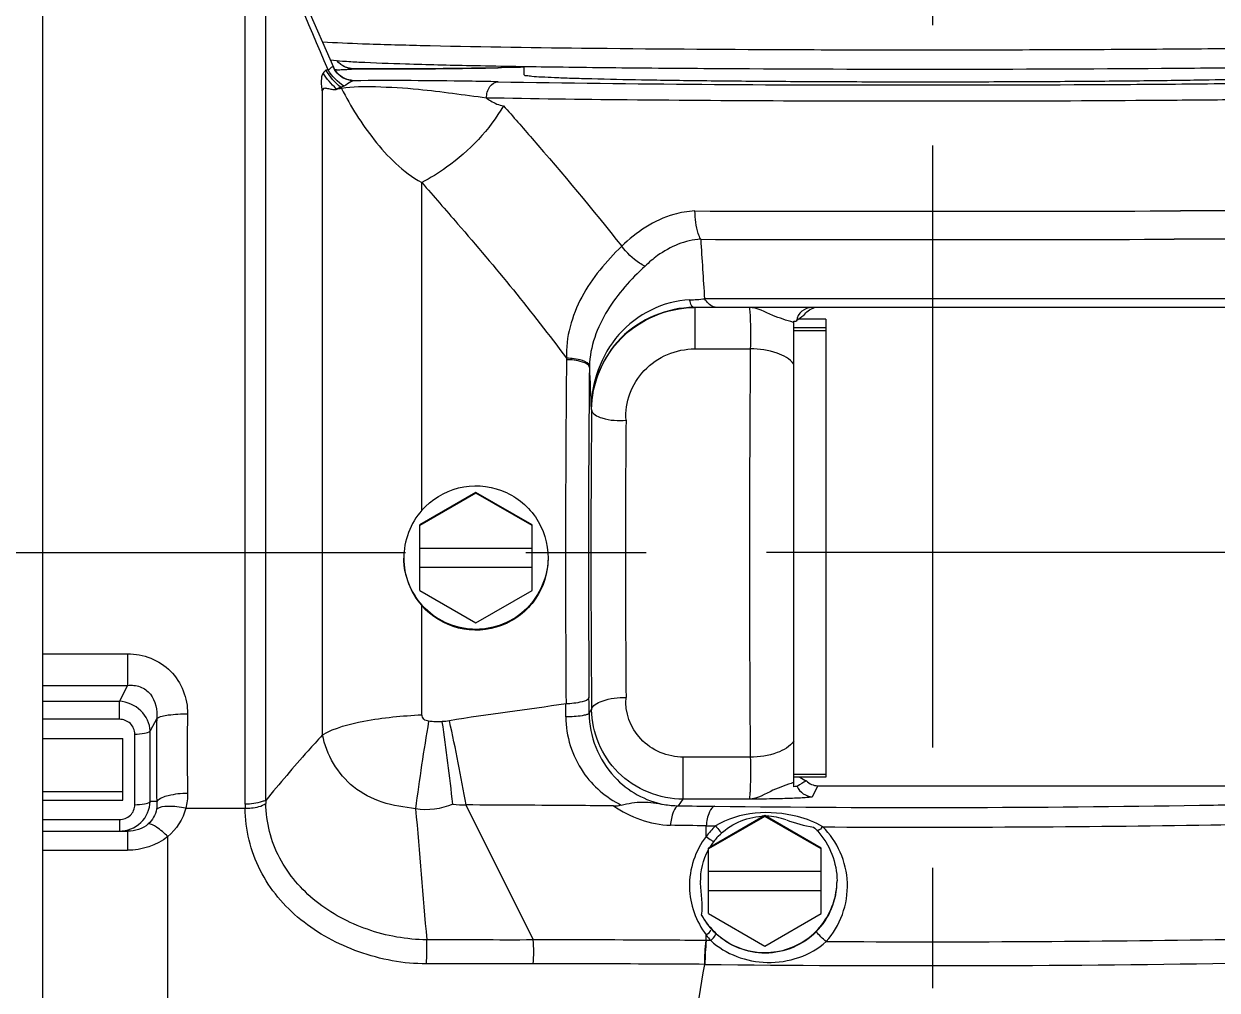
# Model space of a CAD drawing. Header units: millimetres. Extents: x 5828 to 6704, y 123 to 421.
# Drawn here: x 6375.774 to 6379.491, y 301.168 to 304.178 of the extents above; entities that cross this region are included whole.
import ezdxf

# ---------------------------------------------------------------- set-up
doc = ezdxf.new("R2010")
doc.units = ezdxf.units.MM
doc.linetypes.add('CENTER', pattern=[0.6, 0.375, -0.075, 0.075, -0.075])
doc.layers.add('中心线', color=7, linetype='Continuous')
doc.layers.add('外形图', color=7, linetype='Continuous')

msp = doc.modelspace()

# ---------------------------------------------------------------- linework, layer by layer
at = {"layer": '中心线', "linetype": 'CENTER', "ltscale": 5}
for p, q in [((6378.6045, 306.7988), (6378.6045, 298.2408)), ((6372.0871, 302.5292), (6422.6313, 302.5511))]:
    msp.add_line(p, q, dxfattribs=at)
at = {"layer": '外形图', "linetype": 'ByBlock'}
for p, q in [((6375.832, 304.8696), (6375.832, 300.2196)), ((6376.4631, 301.7473), (6376.4631, 304.5158)), ((6376.5273, 301.7591), (6376.5273, 304.4828)), ((6376.7543, 304.0571), (6376.7487, 304.0635)), ((6376.7608, 304.0517), (6376.7543, 304.0571)), ((6376.7629, 304.0501), (6376.7608, 304.0517)), ((6376.7702, 304.0456), (6376.7629, 304.0501)), ((6377.332, 304.0193), (6377.332, 304.0453)), ((6376.7393, 304.0422), (6376.7386, 304.0419)), ((6376.7569, 304.0341), (6376.7426, 304.0336)), ((6376.7654, 304.0118), (6376.7574, 304.0178)), ((6376.8006, 304.0381), (6376.7937, 304.0386)), ((6376.8006, 304.0381), (6376.8011, 304.0381)), ((6376.8535, 304.0377), (6376.8006, 304.0381)), ((6376.8011, 304.0381), (6376.8081, 304.038)), ((6377.2514, 304.0412), (6377.2505, 304.0411)), ((6377.2505, 304.0411), (6377.2514, 304.0411)), ((6377.2505, 304.0411), (6377.2514, 304.0411)), ((6376.7445, 303.9729), (6376.7439, 303.9728)), ((6376.7448, 303.973), (6376.7445, 303.9729)), ((6376.7473, 303.9756), (6376.7469, 303.976)), ((6376.7605, 303.9803), (6376.7479, 303.9745)), ((6376.7631, 303.9761), (6376.7605, 303.9803)), ((6376.8011, 304.0006), (6376.7943, 304.0009)), ((6376.7029, 303.9642), (6376.7029, 301.9622)), ((6377.0132, 302.6627), (6377.0132, 303.6835)), ((6379.2444, 303.3215), (6377.8943, 303.3215)), ((6380.142, 303.3223), (6379.2444, 303.3215)), ((6380.0589, 303.2944), (6377.8609, 303.2944)), ((6377.8636, 303.2944), (6377.8636, 303.1655)), ((6378.172, 301.8015), (6378.172, 303.2515)), ((6378.272, 303.231), (6378.172, 303.231)), ((6378.272, 303.2579), (6378.1873, 303.2579)), ((6378.272, 303.2579), (6378.272, 301.8312)), ((6378.272, 303.2221), (6378.172, 303.2221)), ((6377.8636, 303.1655), (6378.0367, 303.1655)), ((6377.4639, 303.1362), (6377.4639, 303.1317)), ((6377.5355, 303.1113), (6377.5355, 303.1078)), ((6377.5422, 302.9763), (6377.5411, 302.9763)), ((6377.182, 302.7182), (6377.007, 302.6172)), ((6377.182, 302.7161), (6377.007, 302.615)), ((6377.182, 302.7182), (6377.182, 302.7161)), ((6377.357, 302.6172), (6377.182, 302.7182)), ((6377.357, 302.615), (6377.182, 302.7161)), ((6377.007, 302.413), (6377.007, 302.6172)), ((6377.357, 302.413), (6377.357, 302.6172)), ((6377.357, 302.544), (6377.007, 302.544)), ((6377.007, 302.4853), (6377.357, 302.4853)), ((6377.357, 302.484), (6377.007, 302.484)), ((6377.007, 302.413), (6377.182, 302.312)), ((6377.182, 302.312), (6377.357, 302.413)), ((6377.0132, 302.0258), (6377.0132, 302.3652)), ((6375.832, 302.2158), (6376.0968, 302.2158)), ((6376.0968, 302.2158), (6376.0968, 302.1169)), ((6375.832, 302.1169), (6376.0968, 302.1169)), ((6376.0968, 302.1169), (6376.0712, 302.0677)), ((6375.832, 302.0677), (6376.0712, 302.0677)), ((6376.0712, 302.0115), (6376.0712, 302.0677)), ((6377.5344, 302.0307), (6377.5424, 302.0414)), ((6376.0712, 302.0115), (6375.832, 302.0115)), ((6376.1874, 302.0138), (6376.1674, 301.9753)), ((6376.1193, 301.7456), (6376.1193, 301.9653)), ((6376.1674, 301.7556), (6376.1674, 301.9753)), ((6376.7042, 301.9633), (6376.7029, 301.9622)), ((6375.832, 301.9516), (6376.082, 301.9516)), ((6376.082, 301.7593), (6376.082, 301.9516)), ((6377.8281, 301.7624), (6377.8281, 301.8936)), ((6378.0366, 301.8936), (6377.8281, 301.8936)), ((6378.272, 301.8394), (6378.172, 301.8394)), ((6378.272, 301.8312), (6378.172, 301.8312)), ((6375.832, 301.7869), (6376.082, 301.7869)), ((6378.247, 301.8047), (6378.2297, 301.7702)), ((6378.247, 301.8047), (6380.5203, 301.8047)), ((6375.832, 301.7593), (6376.082, 301.7593)), ((6376.1875, 301.7556), (6376.1674, 301.7556)), ((6377.151, 301.7448), (6377.3601, 301.3242)), ((6377.8129, 301.7421), (6377.8281, 301.7624)), ((6378.0332, 301.7624), (6377.8281, 301.7624)), ((6376.2782, 301.7343), (6376.463, 301.7343)), ((6378.082, 301.7114), (6377.907, 301.6104)), ((6378.082, 301.7092), (6377.907, 301.6082)), ((6378.082, 301.7114), (6378.082, 301.7092)), ((6378.257, 301.6104), (6378.082, 301.7114)), ((6378.257, 301.6082), (6378.082, 301.7092)), ((6375.832, 301.6994), (6376.0712, 301.6994)), ((6376.0712, 301.6994), (6376.0712, 301.6632)), ((6377.899, 301.6465), (6377.8992, 301.6797)), ((6377.8992, 301.6797), (6377.9282, 301.6793)), ((6375.832, 301.6632), (6376.0968, 301.6632)), ((6376.0968, 301.6632), (6376.0968, 301.6037)), ((6376.222, 300.3831), (6376.2219, 301.6463)), ((6375.832, 301.6037), (6376.0968, 301.6037)), ((6377.907, 301.4062), (6377.907, 301.6104)), ((6378.257, 301.4062), (6378.257, 301.6104)), ((6378.257, 301.5372), (6377.907, 301.5372)), ((6377.8822, 301.5012), (6377.8821, 301.5036)), ((6377.907, 301.4785), (6378.257, 301.4785)), ((6378.257, 301.4772), (6377.907, 301.4772)), ((6377.907, 301.4062), (6378.082, 301.3051)), ((6378.082, 301.3051), (6378.257, 301.4062)), ((6377.8995, 301.3224), (6377.8993, 301.3396)), ((6377.8995, 301.3224), (6377.8979, 301.3224)), ((6377.9135, 301.3222), (6377.8995, 301.3224)), ((6377.8952, 301.2481), (6377.8936, 301.2481))]:
    msp.add_line(p, q, dxfattribs=at)
for points in [[(6376.7393, 304.0422), (6376.6557, 304.2329), (6376.5633, 304.4399), (6376.5137, 304.5497)], [(6376.7937, 304.0386), (6376.7829, 304.0407), (6376.7729, 304.0444), (6376.7657, 304.0484)], [(6376.7832, 304.0405), (6376.7776, 304.0423), (6376.7702, 304.0456)], [(6376.7574, 304.0178), (6376.7496, 304.0256), (6376.7425, 304.0358), (6376.7393, 304.0422)], [(6376.7943, 304.0009), (6376.7868, 304.0021), (6376.7762, 304.0054), (6376.7667, 304.01), (6376.7586, 304.0155), (6376.7539, 304.0197)], [(6376.7891, 304.0027), (6376.7892, 304.0027), (6376.7883, 304.0028), (6376.7857, 304.0033), (6376.7807, 304.0047), (6376.7735, 304.0074), (6376.7654, 304.0118)], [(6377.2505, 304.0411), (6377.1685, 304.0397), (6377.1248, 304.0391), (6377.0803, 304.0385), (6377.0349, 304.0381), (6376.9888, 304.0378), (6376.9425, 304.0376), (6376.897, 304.0376), (6376.8535, 304.0377)]]:
    msp.add_lwpolyline(points, dxfattribs=at)
for centre, radius, start, end in [((6350.6618, 292.9945), 28.302, 22.96058, 23.94887), ((6376.7574, 304.0901), 0.056, 254.6492, 269.4685), ((6376.801, 304.1058), 0.0677, 254.767, 259.5887), ((6376.801, 304.1062), 0.0681, 259.5867, 269.6156), ((6376.801, 304.1054), 0.0673, 269.633, 270.0648), ((6376.6841, 334.1118), 30.0761, 270.93267, 271.07905), ((6377.9363, 267.0803), 36.9672, 90.93896, 91.06157), ((6377.9344, 267.2346), 36.8129, 90.94102, 91.06308), ((6376.1335, 305.3068), 1.4672, 294.626, 294.7778), ((6376.9356, 304.1815), 0.279, 227.5528, 227.8389), ((6376.7667, 303.689), 0.3147, 85.75, 86.0499), ((6376.7757, 303.8073), 0.1961, 84.7062, 85.8057), ((6378.581, 836.1241), 532.5296, 269.922886, 270.085589), ((6378.5811, 874.232), 570.7257, 269.929835, 270.077863), ((6400.9505, 304.9178), 23.1114, 183.50052, 183.96055), ((6377.8251, 303.9177), 0.6002, 272.1555, 276.6195), ((6377.8636, 302.9779), 0.3166, 90.0001, 90.4849), ((6378.2298, 303.2444), 0.05, 90.0091, 170.9468), ((6378.247, 303.2442), 0.0503, 90.0363, 104.971), ((6378.1191, 303.0714), 0.1842, 73.3261, 73.5656), ((6455.26, 302.5245), 77.2259, 179.524405, 180.468069), ((6443.6858, 302.5143), 66.2247, 179.465832, 180.393301), ((6439.8043, 302.5155), 62.2717, 179.455016, 180.401267), ((6429.03, 302.5217), 51.4898, 179.49407, 180.53445), ((6423.3745, 302.5234), 45.7269, 179.47378, 180.55589), ((6361.9884, 301.9768), 15.5461, 0.19881, 0.37798), ((6360.3799, 302.2599), 17.0838, 359.1925, 359.32834), ((6383.9882, 301.8888), 7.8018, 179.08171, 180.97797), ((6383.4684, 301.9103), 7.1859, 179.05384, 181.03166), ((6383.47, 300.9042), 6.5289, 170.28846, 172.7082), ((6369.3198, 300.8816), 7.8382, 6.34218, 8.23151), ((6372.1696, 300.8988), 5.0528, 9.6393, 12.6688), ((6378.3052, 301.6339), 0.2082, 116.8114, 125.9315), ((6378.3053, 302.0056), 0.2084, 236.8296, 243.1754), ((6376.8924, 301.7383), 0.4294, 178.804, 180.5368), ((6376.9221, 301.7564), 0.3949, 179.6128, 181.0115), ((6377.1531, 302.096), 0.3512, 262.9471, 269.6555), ((6377.8165, 302.0184), 0.2763, 259.9176, 269.2491), ((6378.5779, 354.8834), 53.1466, 269.29789, 270.92503), ((6378.082, 301.5101), 0.1997, 91.0649, 92.6946), ((6378.0817, 301.5085), 0.2013, 70.4859, 88.6712), ((6377.1577, 254.3291), 47.3564, 89.1028, 89.2374), ((6378.0996, 301.4977), 0.2497, 133.3413, 143.4163), ((6378.5765, 357.3124), 55.6369, 269.6765, 270.9219), ((6378.0823, 301.5095), 0.2004, 138.1751, 148.3604), ((6378.0816, 301.5101), 0.1995, 136.4622, 138.1668), ((6378.0815, 301.5101), 0.1994, 148.3721, 149.0638), ((6378.0807, 301.5082), 0.2263, 315.4367, 0.0777), ((6378.0862, 301.5112), 0.2294, 208.7784, 222.277), ((6374.9395, 301.308), 2.0894, 358.4083, 0.4648), ((6378.6327, 301.2415), 0.7391, 173.7136, 179.4848), ((6378.6763, 301.2428), 0.7809, 174.1504, 179.6119), ((6378.5917, 359.3515), 58.033, 269.685218, 270.920302), ((6582.2877, 268.0213), 207.0772, 170.766631, 171.001434), ((6378.5804, 360.9515), 59.7074, 269.342534, 270.91027)]:
    msp.add_arc(centre, radius, start, end, dxfattribs=at)
for points, knots in [([(6376.7042, 304.1219), (6376.7455, 304.1193), (6376.8469, 304.1152), (6377.1159, 304.1078), (6377.5563, 304.1014), (6378.0518, 304.0979), (6378.4955, 304.0969), (6378.8397, 304.0972), (6379.1757, 304.0985), (6379.4928, 304.1008), (6379.7405, 304.1036), (6379.9217, 304.1063), (6380.0423, 304.1085), (6380.1513, 304.1108), (6380.2477, 304.1133), (6380.3308, 304.1159), (6380.4, 304.1186), (6380.4487, 304.1211), (6380.4802, 304.1232), (6380.4983, 304.1246), (6380.5124, 304.1261), (6380.523, 304.1275), (6380.529, 304.1289), (6380.5327, 304.1299), (6380.5331, 304.1309)], [0, 0, 0, 0, 0.032435, 0.079438, 0.210769, 0.377417, 0.467511, 0.558331, 0.646984, 0.73065, 0.806663, 0.841032, 0.872605, 0.901129, 0.926377, 0.948149, 0.966271, 0.980602, 0.98631, 0.991031, 0.994757, 0.997486, 0.999219, 1, 1, 1, 1]), ([(6376.7291, 304.0655), (6376.7415, 304.064), (6376.7709, 304.0616), (6376.8488, 304.0571), (6376.9816, 304.0525), (6377.1814, 304.0477), (6377.4305, 304.0436), (6377.7202, 304.0404), (6378.1574, 304.0373), (6378.7215, 304.0363), (6379.2772, 304.0387), (6379.6879, 304.043), (6379.9114, 304.0464), (6380.0682, 304.0497), (6380.1667, 304.0522), (6380.2514, 304.0549), (6380.3217, 304.0577), (6380.3775, 304.0606), (6380.4154, 304.0633), (6380.4404, 304.0661), (6380.4615, 304.0696), (6380.4868, 304.0783), (6380.5145, 304.0985), (6380.5281, 304.1187), (6380.5331, 304.1309)], [0, 0, 0, 0, 0.009818, 0.023083, 0.061106, 0.113848, 0.179628, 0.256169, 0.340777, 0.522033, 0.697916, 0.775992, 0.843728, 0.872964, 0.898771, 0.92094, 0.939318, 0.953844, 0.964703, 0.969072, 0.97352, 0.981503, 0.989738, 1, 1, 1, 1]), ([(6376.7057, 304.0244), (6376.7009, 304.018), (6376.6995, 303.9959), (6376.701, 303.9763), (6376.7029, 303.9642)], [0, 0, 0, 0, 0.395737, 1, 1, 1, 1]), ([(6376.7216, 304.035), (6376.7205, 304.0346), (6376.7184, 304.0338), (6376.716, 304.0338), (6376.7149, 304.034)], [0, 0, 0, 0, 0.500726, 1, 1, 1, 1]), ([(6376.7386, 304.0419), (6376.7377, 304.0429), (6376.7348, 304.0445), (6376.7323, 304.0425), (6376.7312, 304.0416)], [0, 0, 0, 0, 0.484631, 1, 1, 1, 1]), ([(6376.7843, 304.0354), (6376.7824, 304.0353), (6376.7733, 304.0348), (6376.7641, 304.0344), (6376.7569, 304.0341)], [0, 0, 0, 0, 0.210022, 1, 1, 1, 1]), ([(6376.7937, 304.0361), (6376.7923, 304.036), (6376.7892, 304.0357), (6376.7861, 304.0355), (6376.7843, 304.0354)], [0, 0, 0, 0, 0.448365, 1, 1, 1, 1]), ([(6376.8005, 304.0371), (6376.7997, 304.0369), (6376.7975, 304.0365), (6376.7952, 304.0362), (6376.7937, 304.0361)], [0, 0, 0, 0, 0.370484, 1, 1, 1, 1]), ([(6376.8011, 304.0381), (6376.8013, 304.038), (6376.802, 304.0374), (6376.8009, 304.0372), (6376.8005, 304.0371)], [0, 0, 0, 0, 0.377105, 1, 1, 1, 1]), ([(6376.8081, 304.038), (6376.8404, 304.0377), (6376.9623, 304.0372), (6377.0842, 304.0383), (6377.1737, 304.0398)], [0, 0, 0, 0, 0.265116, 1, 1, 1, 1]), ([(6377.2514, 303.9975), (6377.6743, 303.9897), (6378.3309, 303.9865), (6379.0943, 303.9882), (6379.5292, 303.9919), (6379.8093, 303.9955), (6380.015, 303.9994), (6380.1536, 304.003), (6380.2356, 304.0058), (6380.3018, 304.0084), (6380.3515, 304.0117), (6380.3825, 304.0133), (6380.3986, 304.0167), (6380.4045, 304.0168), (6380.4079, 304.0203), (6380.4014, 304.0218), (6380.3954, 304.0231), (6380.3827, 304.0246), (6380.3669, 304.026), (6380.3367, 304.0282), (6380.2889, 304.0307), (6380.2191, 304.0335), (6380.0956, 304.0374), (6379.9954, 304.0396), (6379.9237, 304.0409)], [0, 0, 0, 0, 0.348487, 0.540945, 0.628925, 0.706842, 0.771719, 0.798473, 0.821083, 0.839335, 0.853058, 0.862126, 0.864895, 0.866492, 0.867038, 0.868, 0.870103, 0.873383, 0.877841, 0.88347, 0.898188, 0.917403, 0.940932, 1, 1, 1, 1]), ([(6377.332, 304.0193), (6377.332, 304.0172), (6377.3443, 304.0174), (6377.3583, 304.014), (6377.3903, 304.013), (6377.4305, 304.0106), (6377.4832, 304.0089), (6377.5733, 304.0063), (6377.7094, 304.0035), (6377.8964, 304.0009), (6378.1097, 303.999), (6378.3412, 303.9978), (6378.582, 303.9974), (6378.8227, 303.9978), (6379.0542, 303.999), (6379.2676, 304.0009), (6379.4545, 304.0035), (6379.5906, 304.0063), (6379.6807, 304.0089), (6379.7334, 304.0106), (6379.7736, 304.013), (6379.8056, 304.014), (6379.8196, 304.0174), (6379.832, 304.0172), (6379.832, 304.0193)], [0, 0, 0, 0, 0.002554, 0.009799, 0.021743, 0.038283, 0.059264, 0.084486, 0.146644, 0.222375, 0.308771, 0.402513, 0.5, 0.597487, 0.691229, 0.777625, 0.853356, 0.915514, 0.940736, 0.961717, 0.978257, 0.990201, 0.997446, 1, 1, 1, 1]), ([(6376.7439, 303.9728), (6376.7395, 303.9721), (6376.7303, 303.9734), (6376.7192, 303.9764), (6376.705, 303.9785), (6376.7029, 303.9684), (6376.7029, 303.9642)], [0, 0, 0, 0, 0.269767, 0.535238, 0.744294, 1, 1, 1, 1]), ([(6377.215, 303.9469), (6377.1445, 303.9554), (6377.0296, 303.9733), (6376.8788, 303.9821), (6376.7979, 303.9822), (6376.7631, 303.9761)], [0, 0, 0, 0, 0.469614, 0.766595, 1, 1, 1, 1]), ([(6376.7631, 303.9761), (6376.792, 303.9202), (6376.8608, 303.8106), (6376.9549, 303.7156), (6377.0132, 303.6835)], [0, 0, 0, 0, 0.485843, 1, 1, 1, 1]), ([(6376.8011, 304.0006), (6376.7997, 304.0005), (6376.7967, 303.9998), (6376.794, 303.9985), (6376.7926, 303.9977)], [0, 0, 0, 0, 0.469409, 1, 1, 1, 1]), ([(6376.7937, 304.0026), (6376.796, 304.0024), (6376.7981, 304.0041), (6376.8014, 304.0007), (6376.8011, 304.0006)], [0, 0, 0, 0, 0.854325, 1, 1, 1, 1]), ([(6377.2514, 303.9975), (6377.2204, 303.9981), (6377.0703, 304.0008), (6376.9202, 304.0018), (6376.8011, 304.0006)], [0, 0, 0, 0, 0.206621, 1, 1, 1, 1]), ([(6377.215, 303.9469), (6377.215, 303.9593), (6377.2201, 303.9825), (6377.2415, 303.9974), (6377.2514, 303.9975)], [0, 0, 0, 0, 0.554064, 1, 1, 1, 1]), ([(6380.457, 303.9693), (6380.457, 303.9674), (6380.4466, 303.9665), (6380.4339, 303.9636), (6380.4063, 303.9618), (6380.371, 303.9594), (6380.3247, 303.9572), (6380.2444, 303.954), (6380.1212, 303.9505), (6379.9486, 303.9468), (6379.7455, 303.9435), (6379.5167, 303.9408), (6379.1749, 303.938), (6378.7246, 303.9363), (6378.1848, 303.9369), (6377.6802, 303.9401), (6377.3609, 303.9442), (6377.215, 303.9469)], [0, 0, 0, 0, 0.001776, 0.00665, 0.014683, 0.025843, 0.040071, 0.057292, 0.100314, 0.153958, 0.217035, 0.288143, 0.365703, 0.53318, 0.704663, 0.864993, 1, 1, 1, 1]), ([(6377.215, 303.9469), (6377.2192, 303.9438), (6377.2352, 303.933), (6377.2537, 303.9242), (6377.2678, 303.923)], [0, 0, 0, 0, 0.270499, 1, 1, 1, 1]), ([(6377.2678, 303.923), (6377.2244, 303.8475), (6377.1399, 303.7593), (6377.0401, 303.6973), (6377.0132, 303.6835)], [0, 0, 0, 0, 0.742221, 1, 1, 1, 1]), ([(6377.2678, 303.923), (6377.2978, 303.8889), (6377.4232, 303.7452), (6377.5462, 303.5994), (6377.6361, 303.4852)], [0, 0, 0, 0, 0.238189, 1, 1, 1, 1]), ([(6377.0132, 303.6835), (6377.0507, 303.6409), (6377.2059, 303.4627), (6377.3575, 303.2809), (6377.4639, 303.1362)], [0, 0, 0, 0, 0.240255, 1, 1, 1, 1]), ([(6380.457, 303.6007), (6380.4566, 303.5991), (6380.4473, 303.6019), (6380.436, 303.5986), (6380.411, 303.5998), (6380.3791, 303.5987), (6380.3373, 303.5986), (6380.2646, 303.5979), (6380.153, 303.5973), (6379.9962, 303.5966), (6379.8111, 303.596), (6379.6013, 303.5955), (6379.4537, 303.5952), (6379.3765, 303.5951)], [0, 0, 0, 0, 0.004453, 0.017561, 0.039267, 0.069466, 0.108005, 0.154694, 0.271542, 0.417677, 0.590176, 0.785581, 1, 1, 1, 1]), ([(6377.8643, 303.595), (6377.842, 303.594), (6377.7567, 303.5798), (6377.6814, 303.5295), (6377.6361, 303.4852)], [0, 0, 0, 0, 0.260777, 1, 1, 1, 1]), ([(6377.8822, 303.5067), (6377.8791, 303.5123), (6377.8677, 303.5405), (6377.8644, 303.5712), (6377.8643, 303.595)], [0, 0, 0, 0, 0.213272, 1, 1, 1, 1]), ([(6377.8822, 303.5067), (6377.8344, 303.505), (6377.7703, 303.4767), (6377.7211, 303.435), (6377.7088, 303.4232)], [0, 0, 0, 0, 0.737757, 1, 1, 1, 1]), ([(6380.4112, 303.5117), (6380.4098, 303.5108), (6380.4027, 303.5122), (6380.3891, 303.5103), (6380.3656, 303.5108), (6380.3174, 303.5097), (6380.2353, 303.5095), (6380.1129, 303.5087), (6379.96, 303.5081), (6379.7797, 303.5076), (6379.5755, 303.5071), (6379.4319, 303.5069), (6379.3567, 303.5068)], [0, 0, 0, 0, 0.004856, 0.018313, 0.040313, 0.070748, 0.156273, 0.273191, 0.419179, 0.591335, 0.786229, 1, 1, 1, 1]), ([(6377.6361, 303.4852), (6377.5881, 303.4383), (6377.5004, 303.3365), (6377.4615, 303.2016), (6377.4639, 303.1362)], [0, 0, 0, 0, 0.506033, 1, 1, 1, 1]), ([(6377.7088, 303.4232), (6377.7028, 303.4257), (6377.675, 303.4418), (6377.6517, 303.465), (6377.6361, 303.4852)], [0, 0, 0, 0, 0.20169, 1, 1, 1, 1]), ([(6377.7088, 303.4232), (6377.6649, 303.3819), (6377.5821, 303.2923), (6377.5368, 303.1722), (6377.5355, 303.1113)], [0, 0, 0, 0, 0.497503, 1, 1, 1, 1]), ([(6377.8477, 303.3179), (6377.7659, 303.3148), (6377.5994, 303.2308), (6377.5413, 303.0593), (6377.5411, 302.9763)], [0, 0, 0, 0, 0.496491, 1, 1, 1, 1]), ([(6377.8563, 303.2971), (6377.8554, 303.2981), (6377.8513, 303.3045), (6377.8492, 303.3119), (6377.8477, 303.3179)], [0, 0, 0, 0, 0.177621, 1, 1, 1, 1]), ([(6377.9321, 303.2944), (6377.9287, 303.2944), (6377.9127, 303.2974), (6377.901, 303.3109), (6377.8943, 303.3215)], [0, 0, 0, 0, 0.213083, 1, 1, 1, 1]), ([(6377.8609, 303.2944), (6377.7788, 303.2944), (6377.6097, 303.2249), (6377.5418, 303.0567), (6377.5411, 302.9763)], [0, 0, 0, 0, 0.505638, 1, 1, 1, 1]), ([(6377.5422, 302.9763), (6377.5428, 303.0564), (6377.6107, 303.2241), (6377.7789, 303.2937), (6377.861, 303.2944)], [0, 0, 0, 0, 0.493665, 1, 1, 1, 1]), ([(6377.8609, 303.2944), (6377.8601, 303.2944), (6377.8583, 303.2951), (6377.857, 303.2963), (6377.8563, 303.2971)], [0, 0, 0, 0, 0.442338, 1, 1, 1, 1]), ([(6378.0333, 303.2944), (6378.0343, 303.2944), (6378.0342, 303.2886), (6378.0357, 303.2821), (6378.036, 303.2678), (6378.0371, 303.2436), (6378.0373, 303.2086), (6378.037, 303.18), (6378.0367, 303.1655)], [0, 0, 0, 0, 0.023786, 0.090003, 0.195034, 0.332056, 0.66432, 1, 1, 1, 1]), ([(6378.1712, 303.2481), (6378.1494, 303.2545), (6378.1032, 303.2677), (6378.059, 303.2944), (6378.0333, 303.2944)], [0, 0, 0, 0, 0.469506, 1, 1, 1, 1]), ([(6378.172, 303.2515), (6378.1728, 303.2515), (6378.1743, 303.2516), (6378.1758, 303.2517), (6378.1765, 303.2518)], [0, 0, 0, 0, 0.544952, 1, 1, 1, 1]), ([(6378.1765, 303.2518), (6378.1774, 303.2518), (6378.1787, 303.2521), (6378.1802, 303.2521), (6378.1805, 303.2523)], [0, 0, 0, 0, 0.702423, 1, 1, 1, 1]), ([(6377.6495, 302.9433), (6377.6454, 302.9981), (6377.6895, 303.1175), (6377.8065, 303.1655), (6377.8636, 303.1655)], [0, 0, 0, 0, 0.489988, 1, 1, 1, 1]), ([(6378.172, 303.118), (6378.1601, 303.135), (6378.1131, 303.1588), (6378.0648, 303.1653), (6378.0367, 303.1655)], [0, 0, 0, 0, 0.423956, 1, 1, 1, 1]), ([(6377.5355, 303.1113), (6377.5348, 303.1206), (6377.504, 303.1344), (6377.4807, 303.1361), (6377.4639, 303.1362)], [0, 0, 0, 0, 0.355669, 1, 1, 1, 1]), ([(6377.5355, 303.1078), (6377.5348, 303.1168), (6377.5035, 303.1296), (6377.4807, 303.1315), (6377.4639, 303.1317)], [0, 0, 0, 0, 0.350536, 1, 1, 1, 1]), ([(6377.5422, 302.9763), (6377.5431, 302.9625), (6377.5893, 302.9415), (6377.6245, 302.9418), (6377.6495, 302.9433)], [0, 0, 0, 0, 0.35557, 1, 1, 1, 1]), ([(6377.0132, 302.6627), (6377.0427, 302.6962), (6377.1244, 302.7464), (6377.2665, 302.7376), (6377.3787, 302.6502), (6377.407, 302.5585), (6377.407, 302.5138)], [0, 0, 0, 0, 0.249915, 0.500018, 0.749906, 1, 1, 1, 1]), ([(6377.4069, 302.5138), (6377.4062, 302.4569), (6377.3569, 302.3389), (6377.182, 302.2681), (6377.0071, 302.3388), (6376.9577, 302.4568), (6376.957, 302.5138)], [0, 0, 0, 0, 0.249989, 0.5, 0.750011, 1, 1, 1, 1]), ([(6377.407, 302.5138), (6377.407, 302.4692), (6377.3787, 302.3776), (6377.2664, 302.2905), (6377.1245, 302.2818), (6377.0427, 302.3317), (6377.0132, 302.3652)], [0, 0, 0, 0, 0.250019, 0.499802, 0.750117, 1, 1, 1, 1]), ([(6376.0968, 302.2158), (6376.145, 302.2158), (6376.2461, 302.1778), (6376.2843, 302.0765), (6376.2835, 302.0289)], [0, 0, 0, 0, 0.503586, 1, 1, 1, 1]), ([(6376.0968, 302.1169), (6376.1098, 302.1185), (6376.1372, 302.1164), (6376.1814, 302.0838), (6376.1897, 302.0399), (6376.1874, 302.0139)], [0, 0, 0, 0, 0.249532, 0.501028, 1, 1, 1, 1]), ([(6377.5342, 302.0794), (6377.5334, 302.0709), (6377.5003, 302.0626), (6377.4794, 302.06), (6377.4626, 302.0597)], [0, 0, 0, 0, 0.335004, 1, 1, 1, 1]), ([(6377.5424, 302.0414), (6377.5434, 302.0554), (6377.5893, 302.0767), (6377.6245, 302.0795), (6377.6498, 302.0797)], [0, 0, 0, 0, 0.356489, 1, 1, 1, 1]), ([(6377.8281, 301.8936), (6377.7799, 301.8936), (6377.6815, 301.9333), (6377.6453, 302.0343), (6377.6498, 302.0797)], [0, 0, 0, 0, 0.513468, 1, 1, 1, 1]), ([(6376.1674, 301.9753), (6376.1664, 301.9984), (6376.1435, 302.0461), (6376.0955, 302.066), (6376.0712, 302.0677)], [0, 0, 0, 0, 0.486929, 1, 1, 1, 1]), ([(6377.8281, 301.7624), (6377.7549, 301.7624), (6377.6047, 301.8218), (6377.543, 301.9707), (6377.5424, 302.0414)], [0, 0, 0, 0, 0.508768, 1, 1, 1, 1]), ([(6376.1193, 301.9653), (6376.1193, 301.9772), (6376.109, 302.0025), (6376.0835, 302.0115), (6376.0712, 302.0115)], [0, 0, 0, 0, 0.492908, 1, 1, 1, 1]), ([(6376.1874, 302.0139), (6376.1974, 302.0215), (6376.2317, 302.0266), (6376.2635, 302.0288), (6376.2836, 302.0285)], [0, 0, 0, 0, 0.384068, 1, 1, 1, 1]), ([(6376.7042, 301.9633), (6376.7435, 301.9858), (6376.8481, 302.0128), (6376.9528, 302.0225), (6377.0132, 302.0258)], [0, 0, 0, 0, 0.428005, 1, 1, 1, 1]), ([(6377.0346, 302.0056), (6377.0294, 302.0062), (6377.0186, 302.01), (6377.0139, 302.0206), (6377.0132, 302.0258)], [0, 0, 0, 0, 0.504647, 1, 1, 1, 1]), ([(6377.5344, 302.0307), (6377.534, 302.028), (6377.5243, 302.0249), (6377.5022, 302.0201), (6377.4789, 302.0192), (6377.4621, 302.0192)], [0, 0, 0, 0, 0.113708, 0.319991, 1, 1, 1, 1]), ([(6377.4621, 302.0192), (6377.4621, 301.9591), (6377.4981, 301.8441), (6377.5877, 301.7673), (6377.6349, 301.7444)], [0, 0, 0, 0, 0.53398, 1, 1, 1, 1]), ([(6377.5344, 302.0307), (6377.5347, 301.9594), (6377.5877, 301.8247), (6377.7102, 301.757), (6377.7681, 301.7463)], [0, 0, 0, 0, 0.547861, 1, 1, 1, 1]), ([(6376.1193, 301.9653), (6376.1294, 301.9653), (6376.1454, 301.9668), (6376.1627, 301.9708), (6376.1674, 301.9753)], [0, 0, 0, 0, 0.609452, 1, 1, 1, 1]), ([(6376.9939, 301.7329), (6376.9589, 301.7373), (6376.8899, 301.7474), (6376.7704, 301.8091), (6376.7156, 301.9014), (6376.7042, 301.9633)], [0, 0, 0, 0, 0.267593, 0.523059, 1, 1, 1, 1]), ([(6376.7029, 301.9622), (6376.6881, 301.9458), (6376.6285, 301.8791), (6376.5702, 301.8112), (6376.5273, 301.7591)], [0, 0, 0, 0, 0.2456, 1, 1, 1, 1]), ([(6378.172, 301.9435), (6378.1604, 301.9259), (6378.1135, 301.9007), (6378.0648, 301.8938), (6378.0366, 301.8936)], [0, 0, 0, 0, 0.426978, 1, 1, 1, 1]), ([(6378.0366, 301.8936), (6378.037, 301.8793), (6378.0372, 301.8506), (6378.037, 301.8157), (6378.0359, 301.7907), (6378.0356, 301.7766), (6378.0341, 301.7683), (6378.0342, 301.7632), (6378.0332, 301.7624)], [0, 0, 0, 0, 0.327114, 0.655822, 0.793518, 0.900932, 0.971118, 1, 1, 1, 1]), ([(6378.172, 301.8152), (6378.1506, 301.8065), (6378.1034, 301.7927), (6378.0595, 301.7636), (6378.0332, 301.7624)], [0, 0, 0, 0, 0.466887, 1, 1, 1, 1]), ([(6376.2836, 301.7809), (6376.2634, 301.7806), (6376.2308, 301.7767), (6376.1962, 301.7657), (6376.1874, 301.7556)], [0, 0, 0, 0, 0.602205, 1, 1, 1, 1]), ([(6378.183, 301.8024), (6378.1827, 301.8022), (6378.1788, 301.802), (6378.1753, 301.8017), (6378.172, 301.8015)], [0, 0, 0, 0, 0.08884, 1, 1, 1, 1]), ([(6379.4359, 301.7437), (6379.5139, 301.745), (6379.6629, 301.748), (6379.8744, 301.7537), (6380.0608, 301.7603), (6380.218, 301.7677), (6380.3441, 301.7759), (6380.4343, 301.7836), (6380.4901, 301.7921), (6380.513, 301.7977), (6380.5205, 301.8025), (6380.5203, 301.8046)], [0, 0, 0, 0, 0.214959, 0.410455, 0.582705, 0.728363, 0.844616, 0.929271, 0.980849, 0.994159, 1, 1, 1, 1]), ([(6376.0712, 301.6632), (6376.0953, 301.6632), (6376.1454, 301.6822), (6376.1665, 301.7317), (6376.1674, 301.7556)], [0, 0, 0, 0, 0.500504, 1, 1, 1, 1]), ([(6376.0712, 301.6994), (6376.0835, 301.6994), (6376.109, 301.7084), (6376.1193, 301.7337), (6376.1193, 301.7456)], [0, 0, 0, 0, 0.507082, 1, 1, 1, 1]), ([(6376.1193, 301.7456), (6376.1294, 301.7456), (6376.1454, 301.7472), (6376.1627, 301.7511), (6376.1674, 301.7556)], [0, 0, 0, 0, 0.609449, 1, 1, 1, 1]), ([(6376.2782, 301.7343), (6376.2599, 301.7383), (6376.2299, 301.7418), (6376.1966, 301.7387), (6376.1868, 301.7313)], [0, 0, 0, 0, 0.603515, 1, 1, 1, 1]), ([(6376.463, 301.7343), (6376.4695, 301.7344), (6376.4914, 301.7358), (6376.5146, 301.7403), (6376.5273, 301.7494)], [0, 0, 0, 0, 0.293584, 1, 1, 1, 1]), ([(6376.5273, 301.7591), (6376.5235, 301.7576), (6376.5029, 301.7505), (6376.4809, 301.7469), (6376.4631, 301.7473)], [0, 0, 0, 0, 0.183693, 1, 1, 1, 1]), ([(6377.0288, 301.3249), (6376.9662, 301.3249), (6376.8423, 301.3478), (6376.6788, 301.4342), (6376.5585, 301.5722), (6376.5283, 301.6909), (6376.5273, 301.7494)], [0, 0, 0, 0, 0.260473, 0.512749, 0.756636, 1, 1, 1, 1]), ([(6377.6103, 301.7419), (6377.5716, 301.7422), (6377.4184, 301.7434), (6377.2653, 301.7441), (6377.151, 301.7448)], [0, 0, 0, 0, 0.253303, 1, 1, 1, 1]), ([(6377.6348, 301.7444), (6377.6566, 301.7499), (6377.7015, 301.7574), (6377.7461, 301.7498), (6377.7681, 301.7463)], [0, 0, 0, 0, 0.50186, 1, 1, 1, 1]), ([(6377.8129, 301.7421), (6377.8051, 301.7413), (6377.7925, 301.7161), (6377.7895, 301.6959), (6377.788, 301.6813)], [0, 0, 0, 0, 0.346551, 1, 1, 1, 1]), ([(6377.9267, 301.7407), (6377.9185, 301.7399), (6377.9042, 301.7154), (6377.9009, 301.6944), (6377.8992, 301.6797)], [0, 0, 0, 0, 0.354952, 1, 1, 1, 1]), ([(6378.2297, 301.7702), (6378.229, 301.7688), (6378.2217, 301.7691), (6378.211, 301.7668), (6378.1914, 301.7663), (6378.1558, 301.7645), (6378.1021, 301.7635), (6378.0571, 301.7627), (6378.0332, 301.7624)], [0, 0, 0, 0, 0.024618, 0.087288, 0.185136, 0.313223, 0.634864, 1, 1, 1, 1]), ([(6379.4717, 301.6827), (6379.553, 301.6841), (6379.7082, 301.6872), (6379.9285, 301.6932), (6380.1227, 301.7001), (6380.2865, 301.7077), (6380.4179, 301.7163), (6380.5118, 301.7243), (6380.5699, 301.7331), (6380.5938, 301.739), (6380.6017, 301.744), (6380.6014, 301.7462)], [0, 0, 0, 0, 0.214964, 0.410462, 0.582715, 0.728374, 0.844628, 0.929282, 0.98086, 0.99416, 1, 1, 1, 1]), ([(6377.0281, 301.2499), (6376.9567, 301.2493), (6376.8158, 301.2764), (6376.6304, 301.3752), (6376.4962, 301.5336), (6376.4632, 301.6681), (6376.463, 301.7343)], [0, 0, 0, 0, 0.261486, 0.514089, 0.757487, 1, 1, 1, 1]), ([(6378.2624, 301.6764), (6378.2383, 301.691), (6378.1317, 301.7324), (6378.0014, 301.7243), (6377.9282, 301.6793)], [0, 0, 0, 0, 0.246752, 1, 1, 1, 1]), ([(6376.2219, 301.6463), (6376.211, 301.6572), (6376.1932, 301.6722), (6376.1702, 301.6865), (6376.1613, 301.6854)], [0, 0, 0, 0, 0.632957, 1, 1, 1, 1]), ([(6377.9282, 301.6793), (6377.9329, 301.6741), (6377.9404, 301.6667), (6377.944, 301.6601), (6377.9473, 301.6573), (6377.9467, 301.6569)], [0, 0, 0, 0, 0.728908, 0.930595, 1, 1, 1, 1]), ([(6378.2729, 301.3194), (6378.3167, 301.3672), (6378.3665, 301.5019), (6378.3079, 301.6322), (6378.2624, 301.6764)], [0, 0, 0, 0, 0.50527, 1, 1, 1, 1]), ([(6377.899, 301.6465), (6377.8653, 301.6026), (6377.8279, 301.4908), (6377.8678, 301.3817), (6377.8993, 301.3397)], [0, 0, 0, 0, 0.513101, 1, 1, 1, 1]), ([(6377.899, 301.6465), (6377.9047, 301.6424), (6377.9125, 301.636), (6377.9195, 301.6329), (6377.9225, 301.6301), (6377.923, 301.6307)], [0, 0, 0, 0, 0.72659, 0.928503, 1, 1, 1, 1]), ([(6377.885, 301.401), (6377.9085, 301.3586), (6377.9862, 301.2875), (6378.1417, 301.2757), (6378.2725, 301.3605), (6378.3067, 301.4601), (6378.307, 301.5086)], [0, 0, 0, 0, 0.25002, 0.500027, 0.750025, 1, 1, 1, 1]), ([(6378.2419, 301.3494), (6378.2018, 301.3087), (6378.0861, 301.2591), (6377.971, 301.3055), (6377.9307, 301.3426)], [0, 0, 0, 0, 0.510903, 1, 1, 1, 1]), ([(6377.8979, 301.3225), (6377.8546, 301.323), (6377.6754, 301.3231), (6377.4961, 301.3255), (6377.3601, 301.3242)], [0, 0, 0, 0, 0.241375, 1, 1, 1, 1]), ([(6377.9135, 301.3222), (6377.9598, 301.2798), (6378.0905, 301.2306), (6378.225, 301.2755), (6378.2729, 301.3194)], [0, 0, 0, 0, 0.491563, 1, 1, 1, 1]), ([(6377.8936, 301.2482), (6377.8504, 301.2487), (6377.6727, 301.2487), (6377.495, 301.2509), (6377.3604, 301.2495)], [0, 0, 0, 0, 0.242847, 1, 1, 1, 1])]:
    msp.add_open_spline(points, degree=3, knots=knots, dxfattribs=at)
for points in [[(6376.7149, 304.034), (6376.7115, 304.0312), (6376.7084, 304.028), (6376.7057, 304.0244)], [(6376.7469, 303.976), (6376.7313, 303.9903), (6376.7173, 304.0066), (6376.7057, 304.0244)], [(6376.7605, 303.9803), (6376.7424, 303.9952), (6376.7265, 304.0135), (6376.7149, 304.0339)], [(6376.7312, 304.0416), (6376.7282, 304.0391), (6376.7254, 304.0358), (6376.7216, 304.035)], [(6376.7709, 303.9842), (6376.751, 303.9969), (6376.7334, 304.0146), (6376.7216, 304.035)], [(6376.7539, 304.0197), (6376.7474, 304.0259), (6376.7421, 304.0336), (6376.7386, 304.0419)], [(6376.7631, 303.9761), (6376.7583, 303.9753), (6376.7533, 303.9753), (6376.7485, 303.9744)], [(6376.7709, 303.9842), (6376.7675, 303.9828), (6376.7641, 303.9814), (6376.7605, 303.9803)], [(6376.7926, 303.9977), (6376.7852, 303.9936), (6376.7786, 303.988), (6376.7709, 303.9842)], [(6378.2037, 303.2695), (6378.1955, 303.2643), (6378.1877, 303.2586), (6378.1805, 303.2523)], [(6378.2037, 303.2695), (6378.21, 303.2805), (6378.2217, 303.2894), (6378.234, 303.2927)], [(6377.5355, 303.1078), (6377.5373, 303.0639), (6377.5392, 303.0201), (6377.5411, 302.9763)], [(6377.0132, 302.6627), (6376.9781, 302.6228), (6376.957, 302.5668), (6376.957, 302.5137)], [(6376.957, 302.5137), (6376.957, 302.4608), (6376.9781, 302.4049), (6377.0132, 302.3652)], [(6377.4626, 302.0597), (6377.3416, 302.0414), (6377.22, 302.0273), (6377.0993, 302.0069)], [(6377.0772, 302.0038), (6377.0631, 302.0023), (6377.0487, 302.0037), (6377.0346, 302.0056)], [(6377.0993, 302.0069), (6377.092, 302.0057), (6377.0846, 302.0044), (6377.0772, 302.0042)], [(6378.2113, 301.8197), (6378.2203, 301.8105), (6378.2341, 301.8047), (6378.247, 301.8047)], [(6376.2836, 301.7809), (6376.2838, 301.7653), (6376.2821, 301.7494), (6376.2782, 301.7343)], [(6378.183, 301.8024), (6378.1897, 301.7848), (6378.2108, 301.7702), (6378.2297, 301.7702)], [(6376.1874, 301.7556), (6376.1883, 301.7476), (6376.1881, 301.7393), (6376.1868, 301.7313)], [(6377.11, 301.7475), (6377.0744, 301.7314), (6377.0322, 301.7257), (6376.9939, 301.7329)], [(6377.6103, 301.7419), (6377.6183, 301.7418), (6377.627, 301.7416), (6377.6339, 301.7456)], [(6377.6103, 301.7419), (6377.6616, 301.706), (6377.7255, 301.6843), (6377.788, 301.6813)], [(6377.8129, 301.7421), (6377.8508, 301.7417), (6377.8887, 301.7412), (6377.9267, 301.7407)], [(6376.1868, 301.7313), (6376.1839, 301.7141), (6376.1745, 301.697), (6376.1613, 301.6854)], [(6376.2782, 301.7343), (6376.2695, 301.7006), (6376.2489, 301.6684), (6376.2219, 301.6463)], [(6376.9939, 301.7329), (6377.0063, 301.597), (6377.0167, 301.4609), (6377.0288, 301.3249)], [(6377.937, 301.6475), (6377.9712, 301.6836), (6378.0229, 301.7072), (6378.0726, 301.7096)], [(6376.1613, 301.6854), (6376.1442, 301.6705), (6376.1196, 301.6632), (6376.0968, 301.6632)], [(6378.149, 301.6982), (6378.1765, 301.6884), (6378.2048, 301.679), (6378.2339, 301.6759)], [(6378.2341, 301.6756), (6378.2384, 301.6715), (6378.2428, 301.6674), (6378.2465, 301.6626)], [(6378.2624, 301.6764), (6378.2579, 301.672), (6378.2535, 301.6669), (6378.2476, 301.6645)], [(6376.2219, 301.6463), (6376.1879, 301.6183), (6376.1409, 301.6037), (6376.0968, 301.6037)], [(6378.2467, 301.6629), (6378.2841, 301.6223), (6378.307, 301.5638), (6378.307, 301.5085)], [(6377.8821, 301.5036), (6377.881, 301.5385), (6377.8896, 301.5748), (6377.9063, 301.6054)], [(6377.885, 301.401), (6377.8903, 301.434), (6377.8833, 301.4678), (6377.8821, 301.5012)], [(6377.8993, 301.3396), (6377.9038, 301.3336), (6377.9083, 301.3276), (6377.9138, 301.3226)], [(6377.8994, 301.3396), (6377.9051, 301.3442), (6377.9121, 301.3488), (6377.9142, 301.3558)], [(6377.9135, 301.3222), (6377.9193, 301.3277), (6377.9268, 301.3333), (6377.9281, 301.3411)], [(6377.9307, 301.3426), (6377.9258, 301.3471), (6377.9208, 301.3517), (6377.9169, 301.3571)], [(6378.2729, 301.3194), (6378.262, 301.3288), (6378.2516, 301.3388), (6378.2419, 301.3494)], [(6377.3601, 301.3242), (6377.2497, 301.3233), (6377.1393, 301.325), (6377.0288, 301.3249)], [(6377.3604, 301.2495), (6377.3626, 301.2743), (6377.3627, 301.2994), (6377.3601, 301.3242)], [(6377.3604, 301.2495), (6377.2496, 301.2491), (6377.1389, 301.2501), (6377.0281, 301.2499)]]:
    msp.add_open_spline(points, degree=3, dxfattribs=at)

doc.saveas('drawing.dxf')
